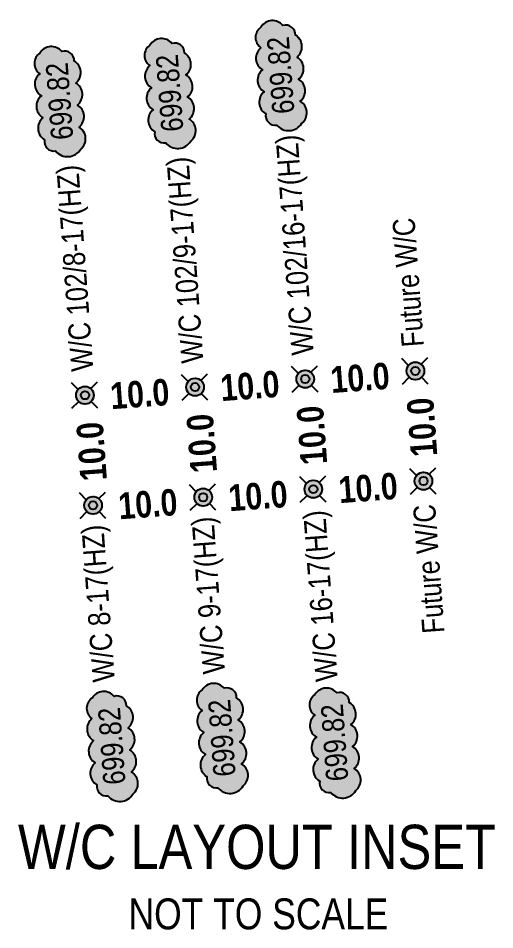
# Model space of a CAD drawing. Extents: x 329857 to 337194, y 6142471 to 6144607.
# Drawn here: x 334378.9 to 334594.6, y 6142816.6 to 6143229.3 of the extents above; entities that cross this region are included whole.
import ezdxf
from ezdxf.enums import TextEntityAlignment as Align

# ---------------------------------------------------------------- set-up
doc = ezdxf.new("R2010")
doc.units = 0
doc.header["$LTSCALE"] = 5
for name, color, linetype in [('DETAIL-T', 7, 'Continuous'), ('L-BD', 7, 'Continuous'), ('L-MON', 1, 'Continuous'), ('P-ELEVATION', 7, 'Continuous')]:
    doc.layers.add(name, color=color, linetype=linetype)
doc.styles.add('80', font='ARIALN.TTF', dxfattribs={"height": 10})
doc.styles.add('80CG', font='ARIALN.TTF', dxfattribs={"height": 10})
doc.styles.add('80L', font='ARIALN.TTF', dxfattribs={"height": 10})
doc.styles.add('BOLD', font='ARIALNB.TTF')

# ---------------------------------------------------------------- blocks, each defined once
blk = doc.blocks.new('WC')
at = {"layer": 'L-MON'}
h = blk.add_hatch(color=255, dxfattribs=at)
h.dxf.hatch_style = 1
edge = h.paths.add_edge_path()
edge.add_arc((0, 0), 0.9, 0, 360)
at = {"layer": 'L-MON', "color": 240, "flags": 128}
for points in [[(-0.622, 0.503), (-1.232, 1.12)], [(0.52, 0.608), (1.126, 1.206)], [(-1.179, -1.185), (-0.559, -0.572)], [(1.159, -1.185), (0.557, -0.574)]]:
    blk.add_lwpolyline(points, dxfattribs=at)
at = {"layer": 'L-MON', "color": 240}
for radius in [0.8, 0.373]:
    blk.add_circle((0, 0), radius, dxfattribs=at)
blk = doc.blocks.new('wa')
at = {"layer": 'P-ELEVATION'}
h = blk.add_hatch(color=111, dxfattribs=at)
h.dxf.hatch_style = 1
edge = h.paths.add_edge_path()
edge.add_arc((-17.35, -4.5), 6.1, 215, 325)
edge.add_arc((-7.35, -4.5), 6.1, 215, 325)
edge.add_arc((2.65, -4.5), 6.1, 215, 325)
edge.add_arc((12.65, -4.5), 6.1, 215, 325)
edge.add_arc((18.14, -3.7), 4.32, 263.4336, 373.4336)
edge.add_arc((18.85, 2.3), 6.1, 305, 415)
edge.add_arc((17.45, 4.39), 5.69, 30.6955, 140.6955)
edge.add_arc((8.05, 4.5), 6.1, 35, 145)
edge.add_arc((-1.95, 4.5), 6.1, 35, 145)
edge.add_arc((-11.95, 4.5), 6.1, 35, 145)
edge.add_arc((-18.04, 3.81), 4.33, 75.4261, 185.4261)
edge.add_arc((-18.36, -2.3), 6.96, 125, 235)
at = {"color": 240, "flags": 128}
blk.add_lwpolyline([(-22.35, -8, 0.520567), (-12.35, -8, 0.520567), (-2.35, -8, 0.520567), (7.65, -8, 0.520567), (17.65, -8, 0.520567), (22.35, -2.7, 0.520567), (22.35, 7.3, 0.520567), (13.05, 8, 0.520567), (3.05, 8, 0.520567), (-6.95, 8, 0.520567), (-16.95, 8, 0.520567), (-22.35, 3.4, 0.520567)], format="xyb", close=True, dxfattribs=at)
at = {"layer": 'P-ELEVATION', "color": 240, "flags": 128}
blk.add_lwpolyline([(0, 0, 12.5, 0, 0), (-12.42, -6.43, 0, 0, 0)], format="xyseb", dxfattribs=at)
at = {"layer": 'P-ELEVATION', "color": 240, "style": '80'}
blk.add_attdef('ELEVATION', text='', height=10, dxfattribs=at).set_placement((0, 0), align=Align.MIDDLE_CENTER)

msp = doc.modelspace()

# ---------------------------------------------------------------- block references
at = {"layer": 'L-MON', "xscale": 4.99924415, "yscale": 4.99924415, "zscale": 4.99924415}
for p in [(334558.692, 6143069.586), (334508.834, 6143065.92), (334409.119, 6143058.588), (334458.977, 6143062.254), (334562.358, 6143019.728), (334512.5, 6143016.062), (334462.643, 6143012.396), (334412.785, 6143008.731)]:
    msp.add_blockref('WC', p, dxfattribs=at)
at = {"layer": 'P-ELEVATION', "xscale": 0.99984883, "yscale": 0.99984883, "zscale": 0.99984883, "rotation": 94.2052777777777}
for p in [(334497.702, 6143203.46), (334447.442, 6143195.37), (334397.584, 6143191.704), (334471.099, 6142903.387), (334421.241, 6142899.721), (334522.11, 6142901.288)]:
    msp.add_blockref('wa', p, dxfattribs=at).add_auto_attribs({'ELEVATION': '699.82'})

# ---------------------------------------------------------------- texts
at = {"layer": 'DETAIL-T', "color": 3, "insert": (334368.687, 6142864.084), "char_height": 19.99698, "width": 235.90785, "attachment_point": 1, "style": '80CG'}
msp.add_mtext('\\pi10.13939;W/C LAYOUT INSET\\P\\pi60.17208;{\\H0.7x;NOT TO SCALE}', dxfattribs=at)
at = {"layer": 'L-BD', "color": 3, "style": 'BOLD'}
for rotation, p in [(4.2052, (334533.635, 6143066.533)), (4.2052, (334483.777, 6143062.868)), (4.2052, (334433.919, 6143059.202)), (94.2052, (334561.692, 6143044.084)), (94.2052, (334511.834, 6143040.418)), (94.2052, (334461.977, 6143036.752)), (94.2052, (334412.119, 6143033.086)), (4.2052, (334537.3, 6143016.676)), (4.2052, (334487.443, 6143013.01)), (4.2052, (334437.585, 6143009.344))]:
    msp.add_text('10.0', height=11.9982, rotation=rotation, dxfattribs=at).set_placement(p, align=Align.MIDDLE)
at = {"layer": 'L-BD', "attachment_point": 1, "rotation": 94.20528, "style": '80L'}
for s, width, insert, char_height in [('W/C 102/16-17(HZ)', 101.26017, (334502.711, 6143076.407), 9.99849), ('W/C 102/9-17(HZ)', 92.95771, (334452.854, 6143072.741), 9.99849), ('W/C 102/8-17(HZ)', 92.95771, (334402.996, 6143069.075), 9.99849), ('Future W/C', 101.26017, (334552.569, 6143080.073), 9.9985), ('Future W/C', 58.18124, (334561.915, 6142950.375), 9.9985), ('W/C 9-17(HZ)', 92.95771, (334462.568, 6142932.047), 9.99849), ('W/C 16-17(HZ)', 92.95771, (334513.595, 6142928.596), 9.99849), ('W/C 8-17(HZ)', 92.95771, (334412.711, 6142928.381), 9.99849)]:
    msp.add_mtext_dynamic_manual_height_columns(s, width=width, gutter_width=49.992, heights=[0], dxfattribs=dict(at, insert=insert, char_height=char_height))

doc.saveas('drawing.dxf')
